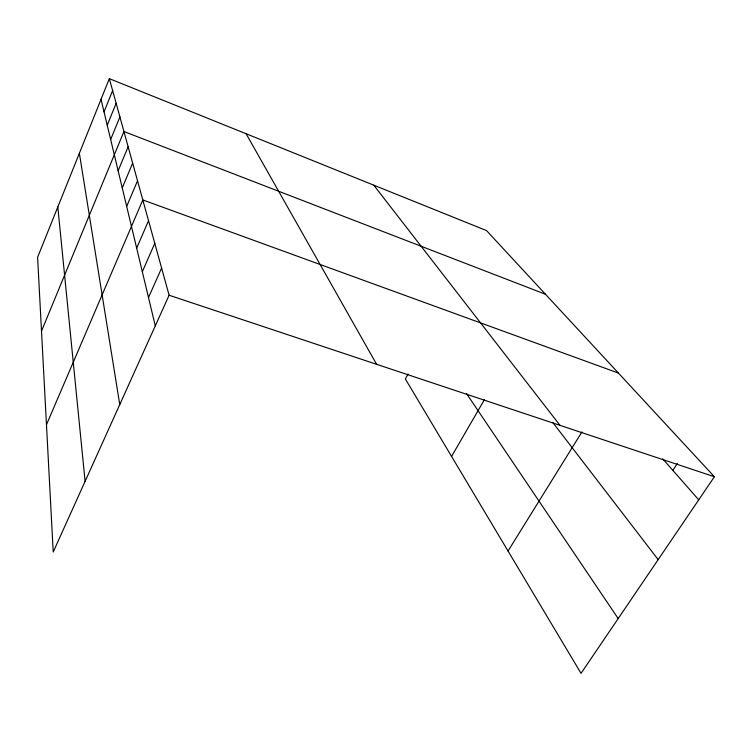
<?xml version="1.0" encoding="UTF-8"?>
<svg xmlns="http://www.w3.org/2000/svg" width="752" height="752" viewBox="0 0 752 752"><rect width="100%" height="100%" fill="white"/><g stroke="black" fill="none" stroke-linecap="round" stroke-linejoin="round"><path stroke-width="1.13" d="M109.341 78.65L37.6 257.297L53.213 552.006L169.106 295.235L109.341 78.65L486.544 230.591L714.4 476.749L581.033 673.35L405.356 378.97L408.073 373.998M104.03 111.851L112.631 90.569M107.226 125.208L116.137 103.297M110.647 139.487L119.897 116.917M41.51 331.068L123.93 131.525L545.463 294.248M118.139 170.76L128.131 146.762M122.247 187.915L132.653 163.146M126.674 206.415L137.531 180.818M46.464 424.748L142.814 199.947L618.445 373.086M136.667 248.113L148.548 220.712M142.325 271.735L154.79 243.338M148.511 297.538L161.614 268.069M451.567 456.417L484.467 399.594M508.042 551.047L581.973 431.874M672.824 470.338L677.345 463.505M169.106 295.235L714.4 476.749M662.747 458.87L698.74 499.836M373.772 185.171L560.014 425.359M552.692 422.351L658.179 559.629M466.484 393.503L618.191 618.576M246.101 133.743L376.602 364.306M101.031 99.339L155.288 325.851M79.364 153.286L119.756 404.576M57.81 206.96L85.098 481.355"/></g></svg>
